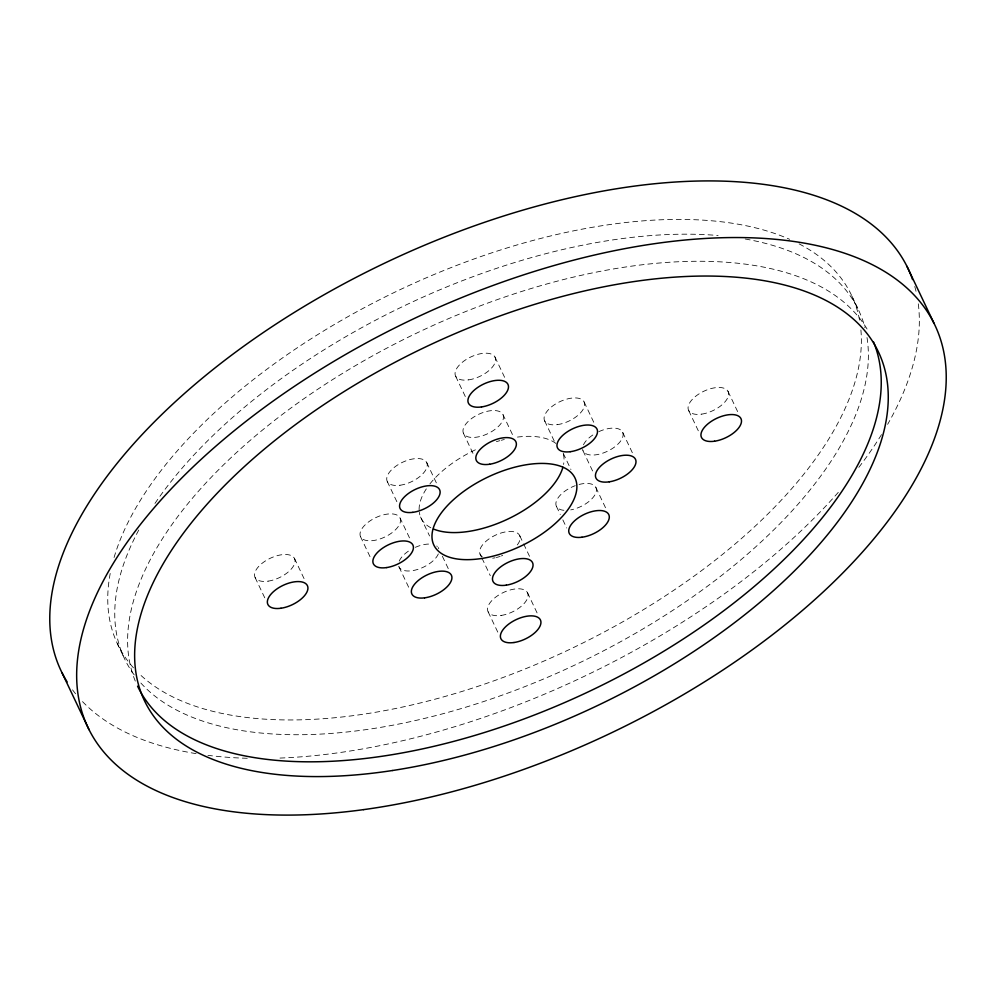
<?xml version="1.0" encoding="UTF-8"?>
<svg xmlns="http://www.w3.org/2000/svg" width="996" height="996" viewBox="0 0 996 996"><rect width="100%" height="100%" fill="white"/><g stroke="black" fill="none" stroke-linecap="round" stroke-linejoin="round"><path stroke-width="0.75" stroke-dasharray="4.98 3.74" d="M851.866 295.999L858.888 310.777M728.014 391.341L738.297 413.016M688.697 410.551L699.628 433.571M622.737 432.476L633.02 454.151M584.117 401.973L594.4 423.636M582.971 450.702L593.902 473.723M595.894 487.48L606.191 509.155M563.226 453.28L570.945 469.527M544.625 420.81L555.556 443.83M494.987 357.066L505.918 380.086M556.403 506.317L560.262 514.446M562.84 519.862L566.687 527.992M503.117 414.884A21.875 10.707 -25.4 0 1 476.798 437.144A21.875 10.707 -25.4 0 1 469.801 419.951A21.875 10.707 -25.4 0 1 503.117 414.884L513.413 436.547M455.682 376.276L465.331 396.582M519.788 535.811L523 542.583M523.647 543.941L530.071 557.474M463.352 433.098L474.283 456.131M527.457 592.645L538.388 615.665M480.022 554.037L481.305 556.739M481.952 558.096L490.306 575.7M426.736 462.592L437.02 484.268M488.152 611.855L498.436 633.518M442.373 556.229L448.81 569.774M420.561 516.999L429.562 535.96M387.245 481.429L397.529 503.105M400.168 518.219A21.875 10.707 -25.4 0 1 373.836 540.479A21.875 10.707 -25.4 0 1 366.852 523.286A21.875 10.707 -25.4 0 1 400.168 518.219L410.464 539.882M399.023 566.948L409.319 588.611M360.403 536.433L370.686 558.109M294.443 558.37L305.374 581.39M255.125 577.568L265.422 599.231M117.242 643.366L124.251 658.144M563.35 454.213A78.136 38.234 -25.4 0 1 563.562 464.472M430.857 527.768A78.136 38.234 -25.4 0 1 419.304 512.293M419.117 509.778A78.136 38.234 -25.4 0 1 426.96 487.928M429.923 483.894A78.136 38.234 -25.4 0 1 477.146 448.997M496.394 441.664A78.136 38.234 -25.4 0 1 499.793 440.68M501.299 440.269A78.136 38.234 -25.4 0 1 504.3 439.51M517.447 437.082A78.136 38.234 -25.4 0 1 556.764 444.129M598.82 431.654A21.875 10.707 -25.4 0 1 622.886 432.899A21.875 10.707 -25.4 0 1 605.219 452.246A21.875 10.707 -25.4 0 1 582.623 449.383M583.482 444.789A21.875 10.707 -25.4 0 1 595.16 433.546M579.087 484.467A21.875 10.707 -25.4 0 1 596.006 492.485A21.875 10.707 -25.4 0 1 570.72 509.89M563.91 510.301A21.875 10.707 -25.4 0 1 556.776 500.104A21.875 10.707 -25.4 0 1 575.277 485.662M482.238 556.652A21.875 10.707 -25.4 0 1 487.106 540.342A21.875 10.707 -25.4 0 1 513.301 531.665A21.875 10.707 -25.4 0 1 517.161 545.086M502.681 555.407A21.875 10.707 -25.4 0 1 501.411 555.917M500.141 556.39A21.875 10.707 -25.4 0 1 496.332 557.511M495.087 557.785A21.875 10.707 -25.4 0 1 492.659 558.183M438.327 553.913A21.875 10.707 -25.4 0 1 417.735 569.413A21.875 10.707 -25.4 0 1 398.774 566.326M399.222 561.134A21.875 10.707 -25.4 0 1 410.489 549.817M415.357 547.314A21.875 10.707 -25.4 0 1 431.019 544.127M436.746 546.007A21.875 10.707 -25.4 0 1 437.294 546.468M438.19 547.526A21.875 10.707 -25.4 0 1 438.775 548.734M914.764 286.487A468.817 229.429 -25.4 0 1 916.532 293.596M918.287 303.83A468.817 229.429 -25.4 0 1 887.623 424.358M881.51 434.617A468.817 229.429 -25.4 0 1 857.556 469.004M838.283 492.348A468.817 229.429 -25.4 0 1 276.564 758.193M247.257 758.28A468.817 229.429 -25.4 0 1 207.952 755.329M196.088 753.623A468.817 229.429 -25.4 0 1 81.435 700.474M75.584 693.776A468.817 229.429 -25.4 0 1 71.998 689.12M135.294 681.09A406.306 198.839 -25.4 0 1 417.162 332.863A406.306 198.839 -25.4 0 1 868.076 330.772M745.207 239.003A406.306 198.839 -25.4 0 1 864.989 327.821M867.006 337.544A406.306 198.839 -25.4 0 1 575.638 664.656A406.306 198.839 -25.4 0 1 139.527 681.525M134.211 674.902A406.306 198.839 -25.4 0 1 139.801 528.117M154.965 503.416A406.306 198.839 -25.4 0 1 718.104 235.504M799.091 243.858A406.306 198.839 -25.4 0 1 859.996 322.766M860.893 329.937A406.306 198.839 -25.4 0 1 571.181 648.67A406.306 198.839 -25.4 0 1 139.502 674.055M133.464 667.83A406.306 198.839 -25.4 0 1 110.481 572.065M114.067 557.523A406.306 198.839 -25.4 0 1 401.637 288.94A406.306 198.839 -25.4 0 1 789.666 239.326M557.324 424.632A21.875 10.707 -25.4 0 0 584.366 402.596A21.875 10.707 -25.4 0 0 551.411 406.941A21.875 10.707 -25.4 0 0 557.324 424.632M399.944 485.251A21.875 10.707 -25.4 0 0 426.985 463.227A21.875 10.707 -25.4 0 0 394.03 467.572A21.875 10.707 -25.4 0 0 399.944 485.251M268.111 581.154A21.875 10.707 -25.4 0 0 294.716 558.98A21.875 10.707 -25.4 0 0 261.525 563.773A21.875 10.707 -25.4 0 0 268.111 581.154M468.655 379.862A21.875 10.707 -25.4 0 0 495.273 357.676A21.875 10.707 -25.4 0 0 462.082 362.469A21.875 10.707 -25.4 0 0 468.655 379.862M701.682 414.137A21.875 10.707 -25.4 0 0 728.288 391.963A21.875 10.707 -25.4 0 0 695.096 396.744A21.875 10.707 -25.4 0 0 701.682 414.137M501.125 615.441A21.875 10.707 -25.4 0 0 527.731 593.255A21.875 10.707 -25.4 0 0 494.551 598.048A21.875 10.707 -25.4 0 0 501.125 615.441"/><path stroke-width="1.49" d="M906.933 266.293L933.825 322.928M62.175 673.072L89.067 729.707M562.902 467.261A78.136 38.234 -25.4 0 1 508.221 518.879A78.136 38.234 -25.4 0 1 433.459 529M67.118 681.899A468.817 229.429 -25.4 0 1 385.415 262.782A468.817 229.429 -25.4 0 1 912.573 279.565M873.554 341.989A406.306 198.839 -25.4 0 1 585.287 693.253A406.306 198.839 -25.4 0 1 137.56 686.169M481.417 558.519A78.136 38.234 -25.4 0 0 575.439 479.001A78.136 38.234 -25.4 0 0 456.429 497.104A78.136 38.234 -25.4 0 0 481.417 558.519M570.185 451.711A21.875 10.707 -25.4 0 0 597.226 429.674A21.875 10.707 -25.4 0 0 564.271 434.032A21.875 10.707 -25.4 0 0 570.185 451.711M609.266 481.827A21.875 10.707 -25.4 0 0 635.597 459.567A21.875 10.707 -25.4 0 0 602.269 464.634A21.875 10.707 -25.4 0 0 609.266 481.827M581.963 537.23A21.875 10.707 -25.4 0 0 609.017 515.193A21.875 10.707 -25.4 0 0 576.062 519.539A21.875 10.707 -25.4 0 0 581.963 537.23M506.317 585.162A21.875 10.707 -25.4 0 0 532.648 562.902A21.875 10.707 -25.4 0 0 499.32 567.957A21.875 10.707 -25.4 0 0 506.317 585.162M424.582 597.849A21.875 10.707 -25.4 0 0 451.636 575.812A21.875 10.707 -25.4 0 0 418.681 580.158A21.875 10.707 -25.4 0 0 424.582 597.849M386.697 567.571A21.875 10.707 -25.4 0 0 413.029 545.298A21.875 10.707 -25.4 0 0 379.713 550.365A21.875 10.707 -25.4 0 0 386.697 567.571M412.805 512.342A21.875 10.707 -25.4 0 0 439.846 490.306A21.875 10.707 -25.4 0 0 406.891 494.651A21.875 10.707 -25.4 0 0 412.805 512.342M489.659 464.236A21.875 10.707 -25.4 0 0 515.978 441.963A21.875 10.707 -25.4 0 0 482.662 447.03A21.875 10.707 -25.4 0 0 489.659 464.236M363.602 809.624A468.817 229.429 -25.4 0 0 939.465 336.2A468.817 229.429 -25.4 0 0 231.271 433.136A468.817 229.429 -25.4 0 0 363.602 809.624M280.972 608.245A21.875 10.707 -25.4 0 0 307.577 586.059A21.875 10.707 -25.4 0 0 274.386 590.852A21.875 10.707 -25.4 0 0 280.972 608.245M513.986 642.52A21.875 10.707 -25.4 0 0 540.591 620.346A21.875 10.707 -25.4 0 0 507.412 625.127A21.875 10.707 -25.4 0 0 513.986 642.52M714.543 441.216A21.875 10.707 -25.4 0 0 741.149 419.042A21.875 10.707 -25.4 0 0 707.957 423.835A21.875 10.707 -25.4 0 0 714.543 441.216M481.516 406.941A21.875 10.707 -25.4 0 0 508.134 384.767A21.875 10.707 -25.4 0 0 474.943 389.548A21.875 10.707 -25.4 0 0 481.516 406.941M392.449 770.518A406.306 198.839 -25.4 0 0 880.576 356.767A406.306 198.839 -25.4 0 0 261.313 451.661A406.306 198.839 -25.4 0 0 392.449 770.518"/></g></svg>
